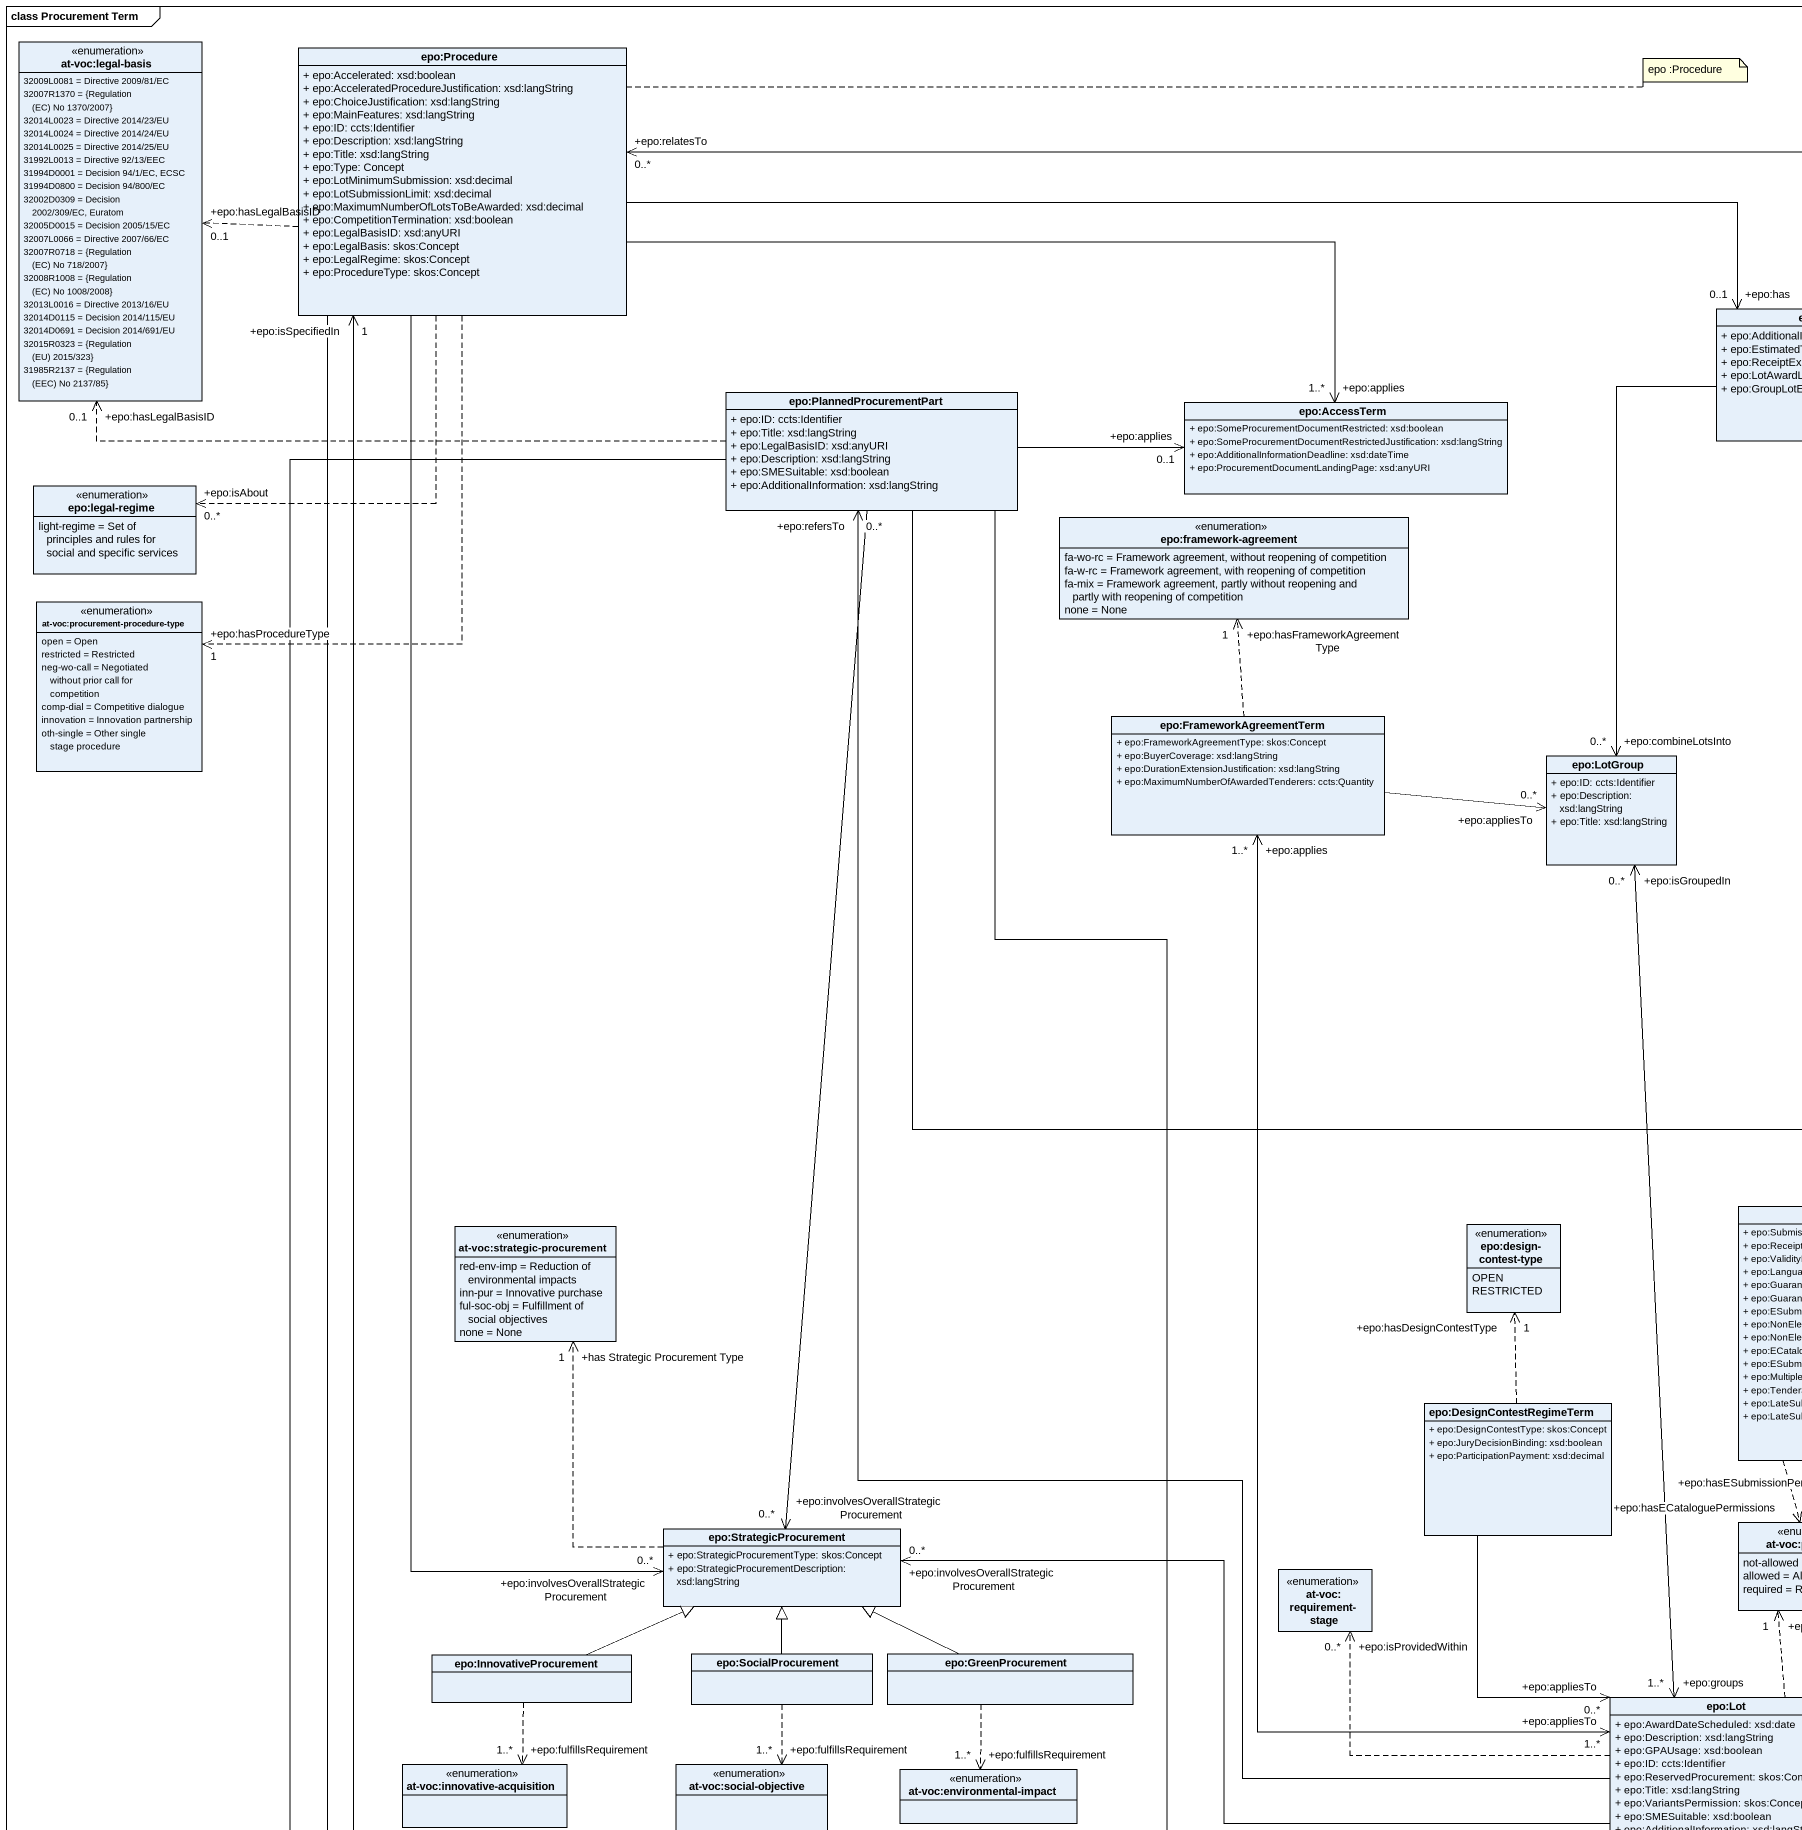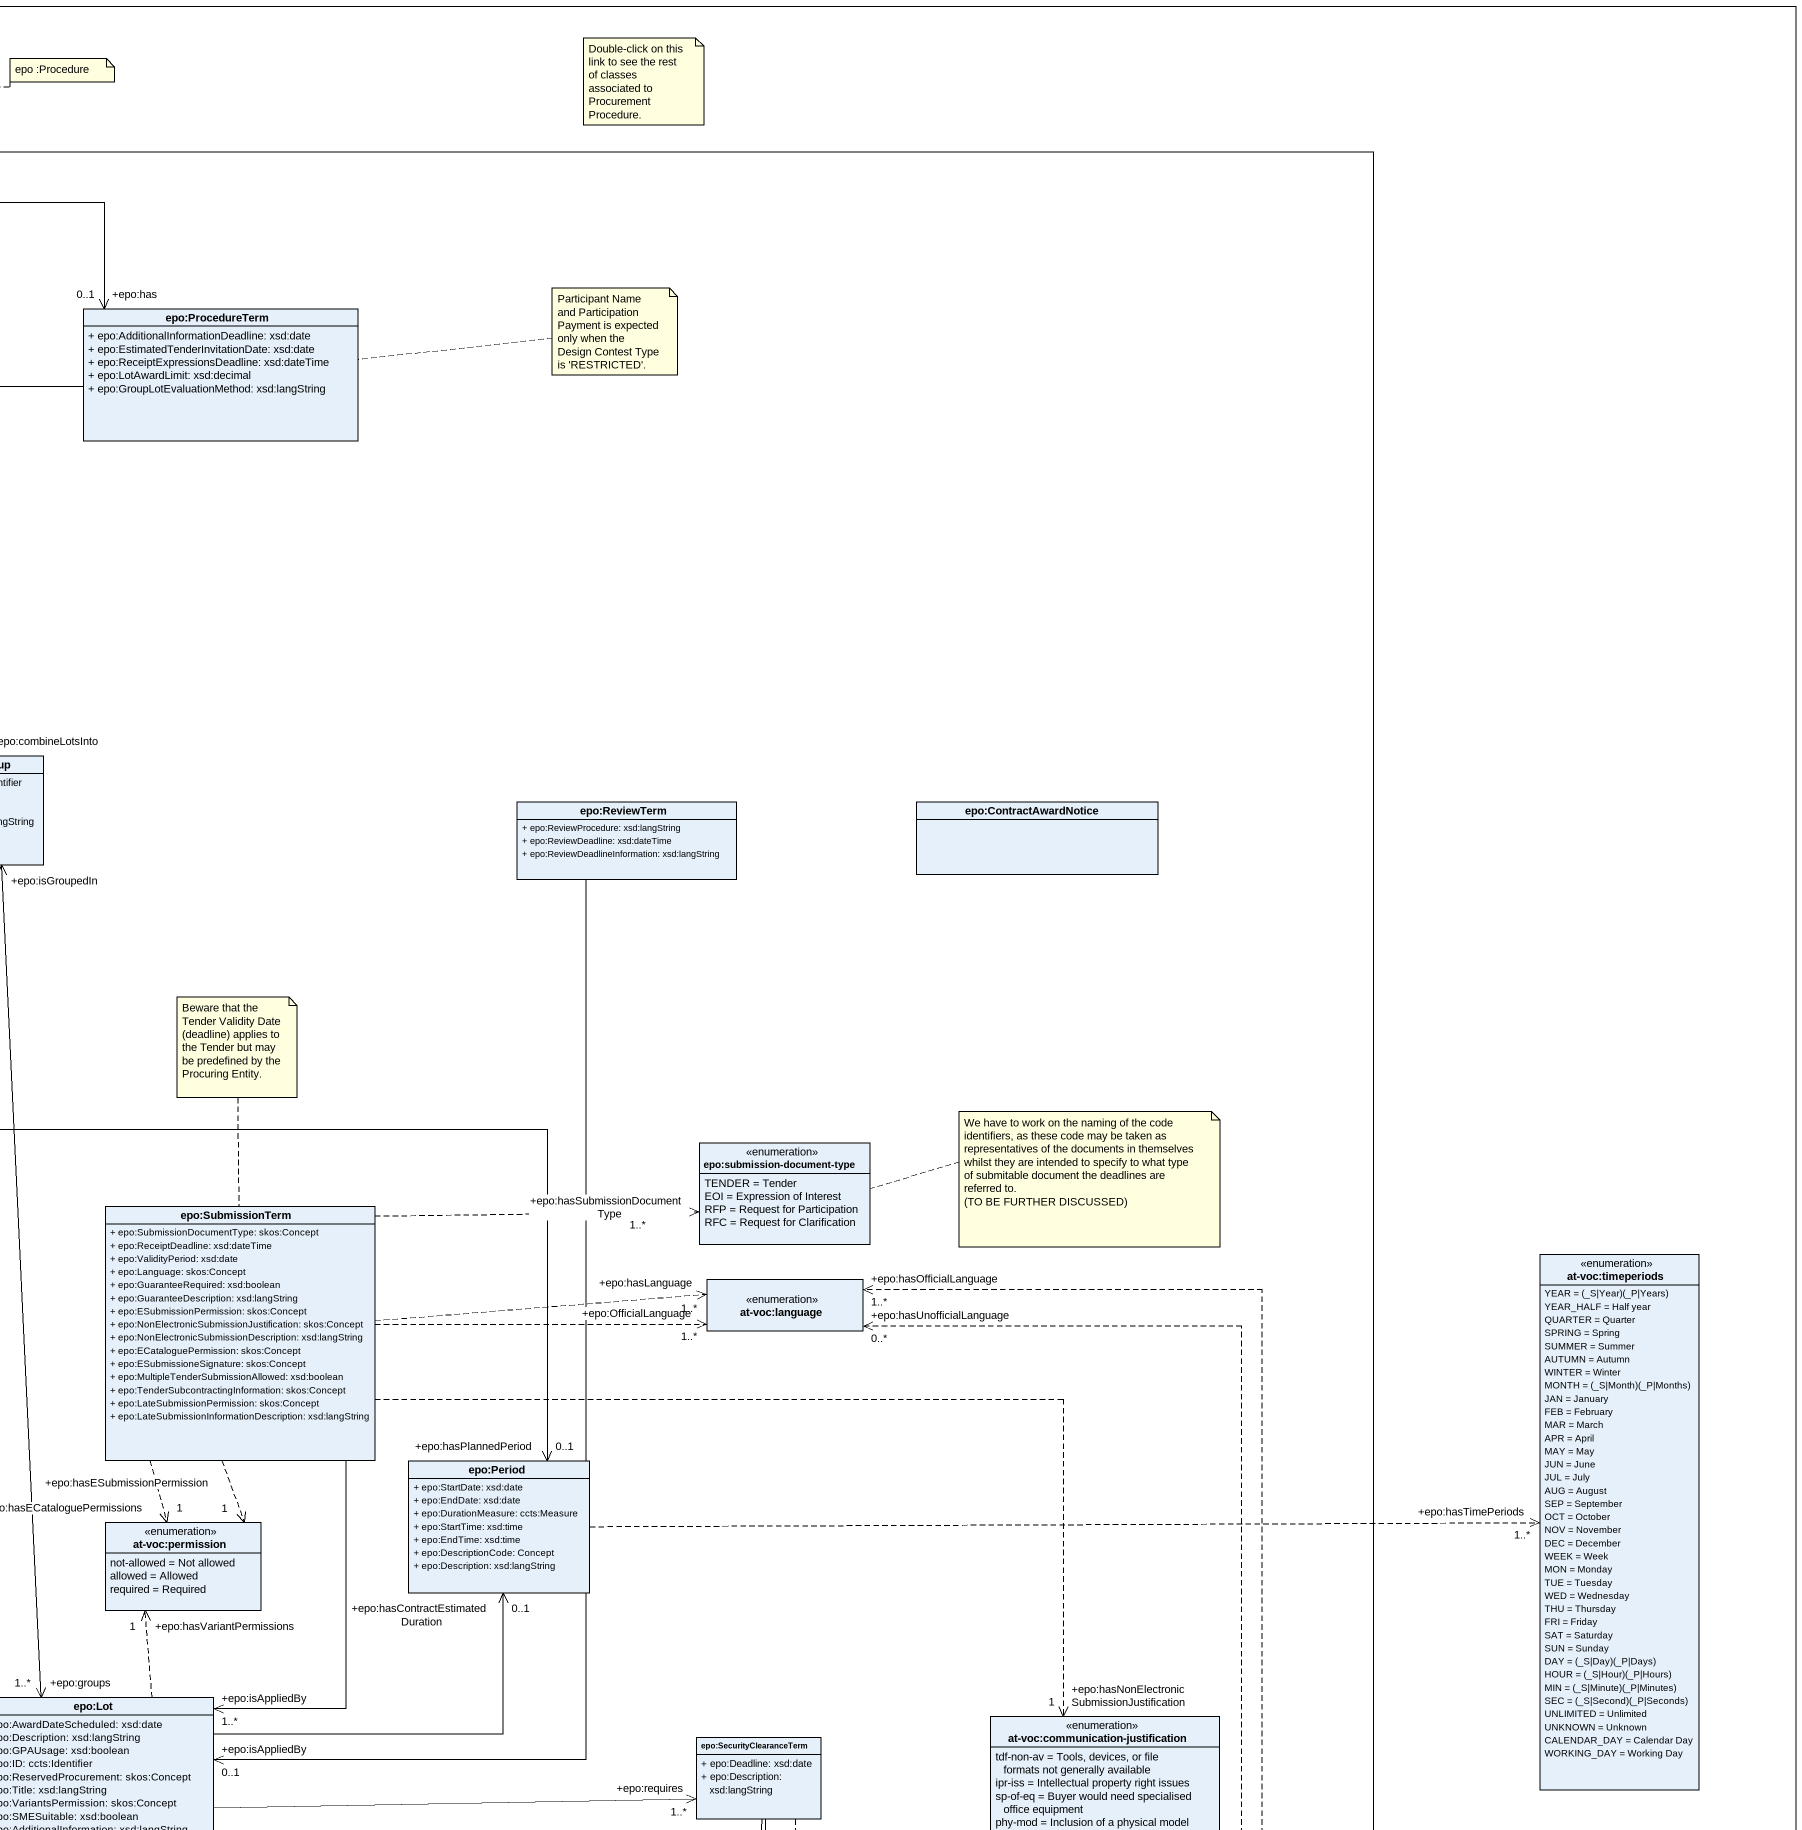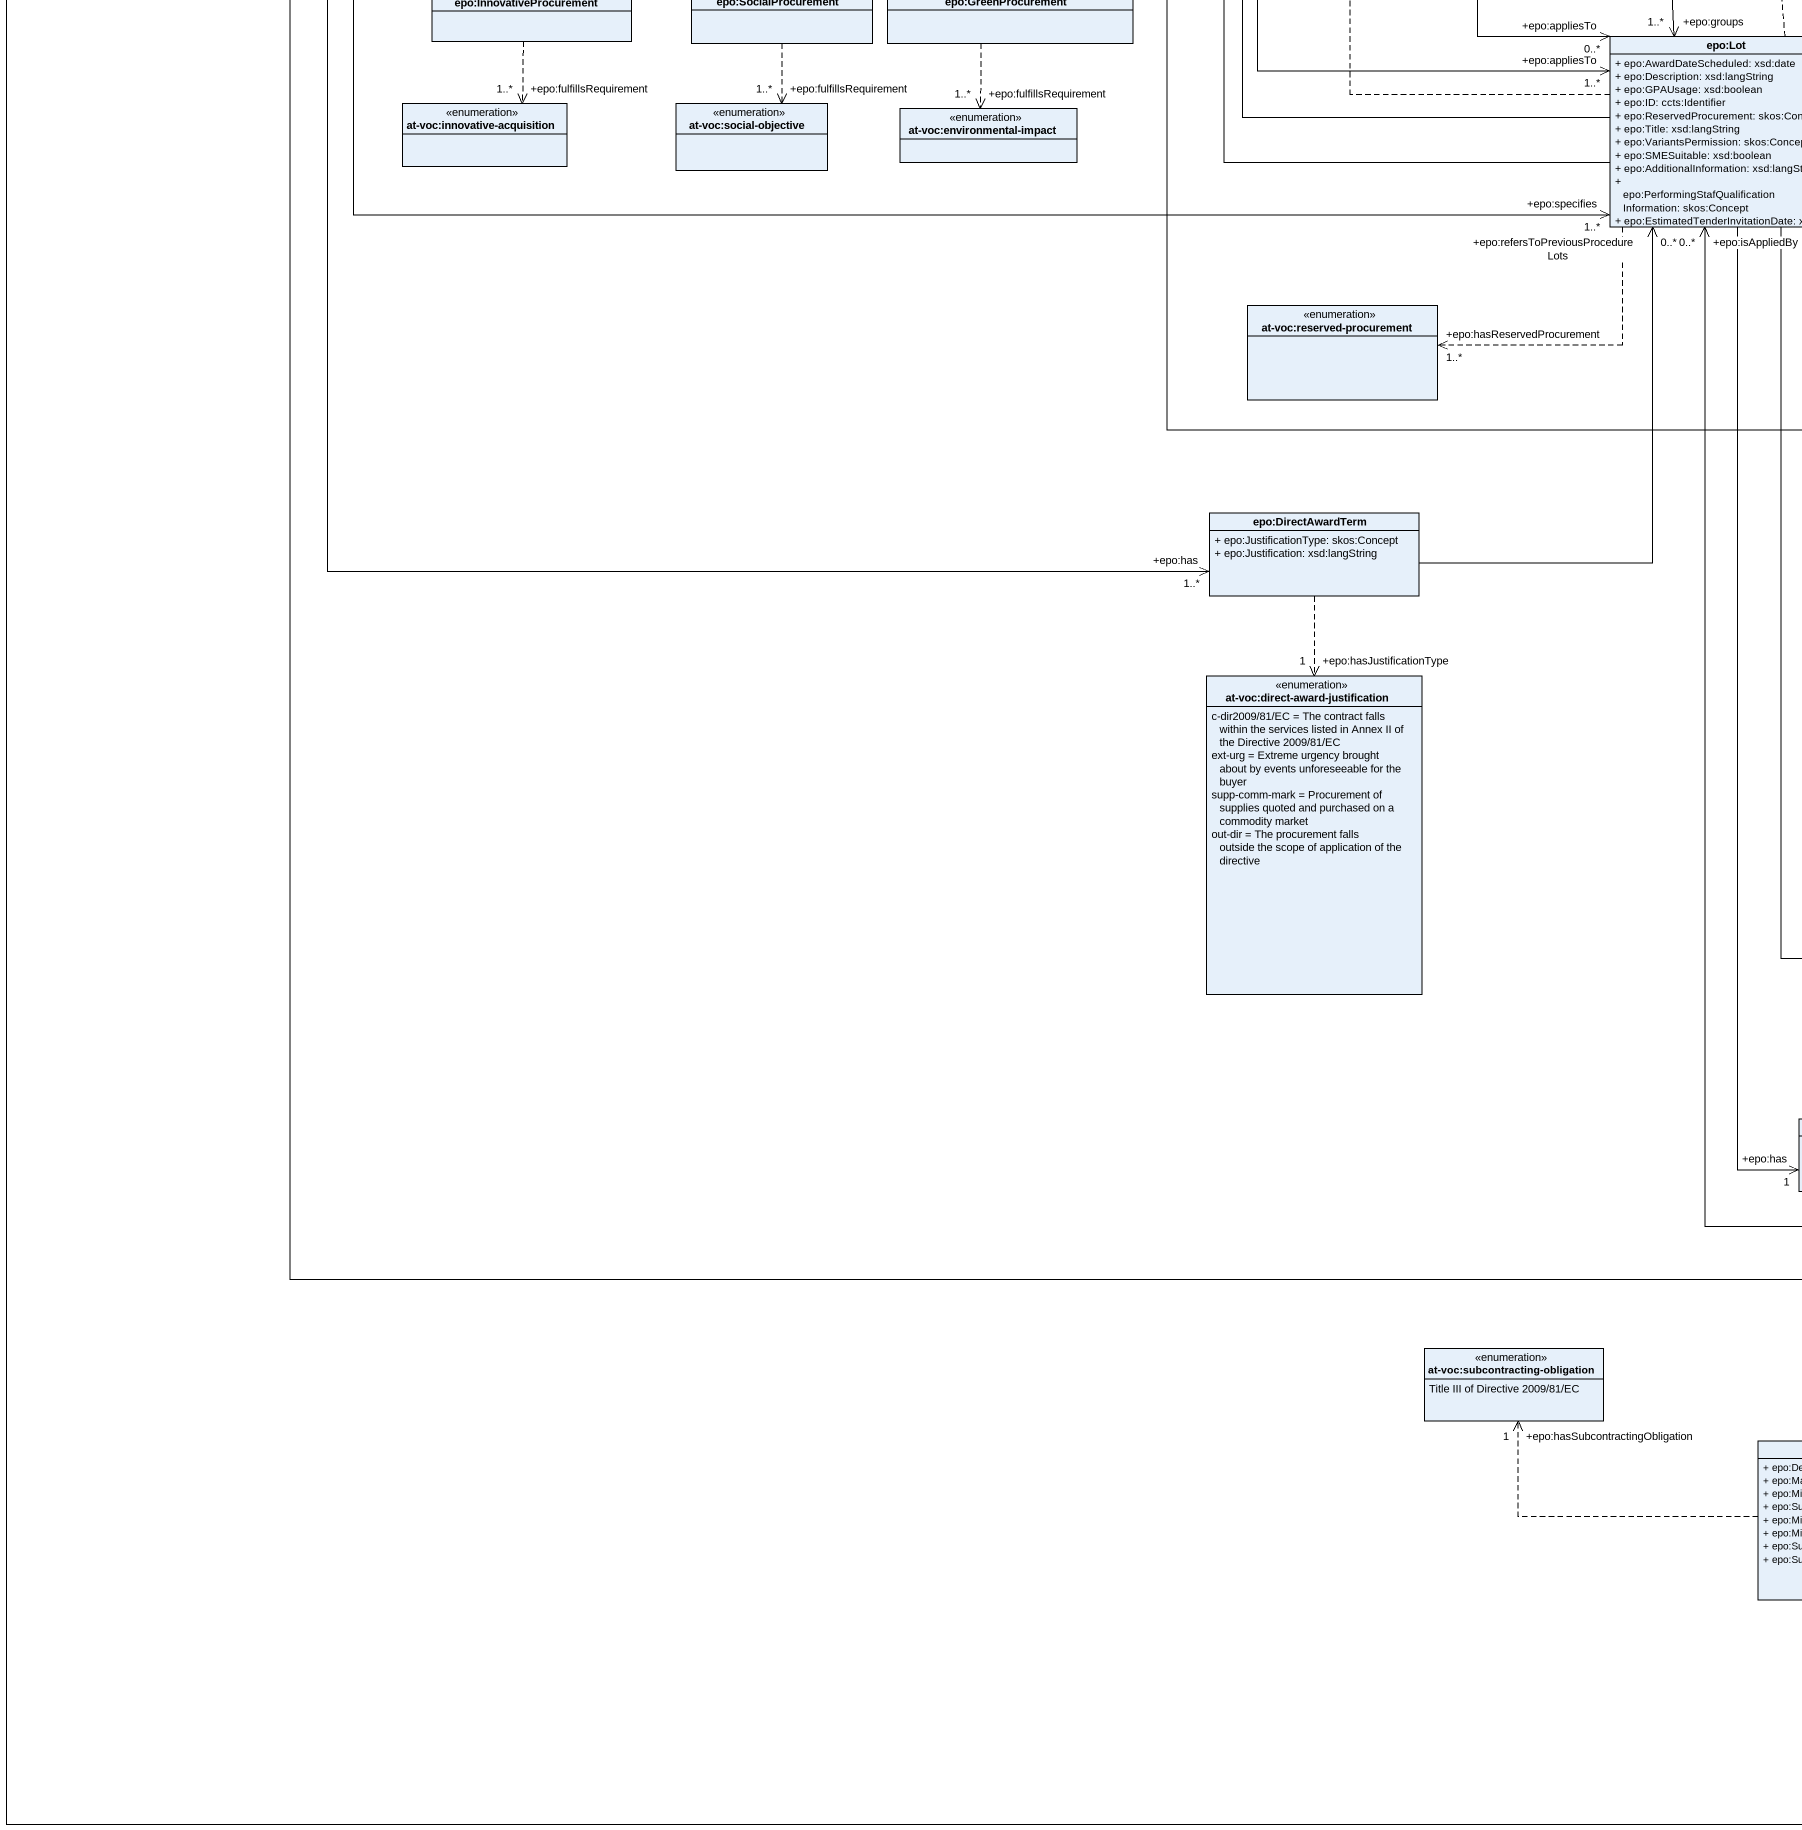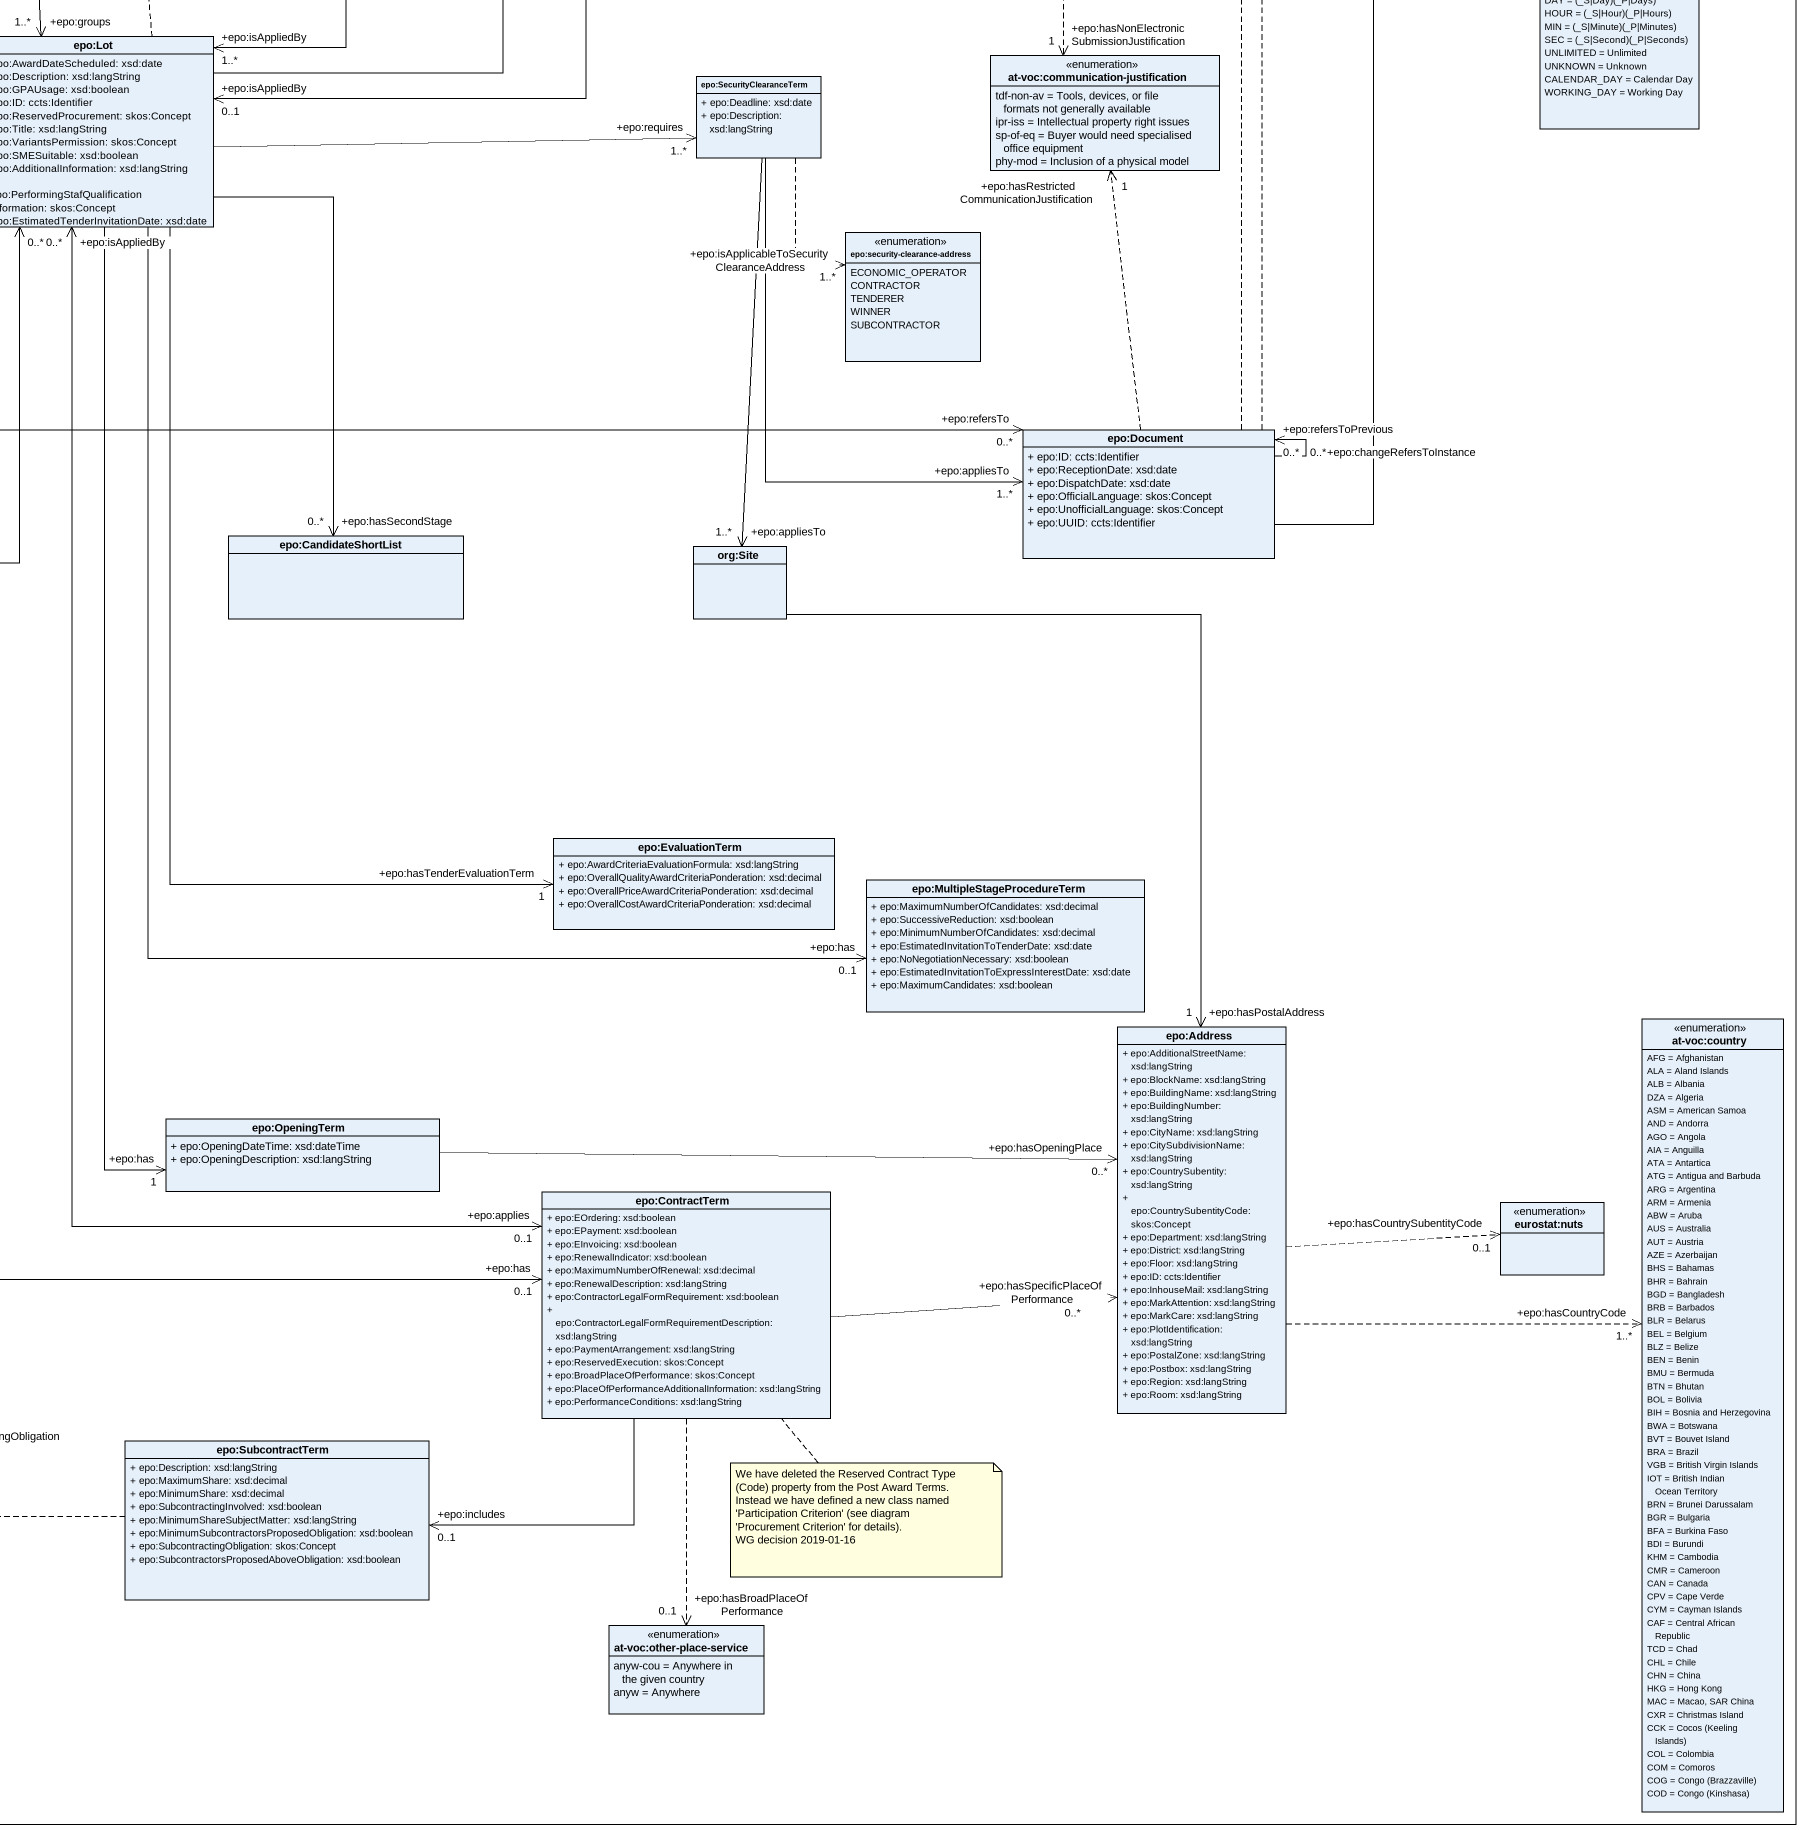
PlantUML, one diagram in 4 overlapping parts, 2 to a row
@startuml
mainframe class Procurement Term
hide circle
hide empty members
skinparam classAttributeIconSize 0
enum "at-voc:legal-basis" as at_voc_legal_basis {
  32009L0081 = Directive 2009/81/EC
  {field} 32007R1370 = {Regulation (EC) No 1370/2007}
  32014L0023 = Directive 2014/23/EU
  32014L0024 = Directive 2014/24/EU
  32014L0025 = Directive 2014/25/EU
  31992L0013 = Directive 92/13/EEC
  31994D0001 = Decision 94/1/EC, ECSC
  31994D0800 = Decision 94/800/EC
  32002D0309 = Decision 2002/309/EC, Euratom
  32005D0015 = Decision 2005/15/EC
  32007L0066 = Directive 2007/66/EC
  {field} 32007R0718 = {Regulation (EC) No 718/2007}
  {field} 32008R1008 = {Regulation (EC) No 1008/2008}
  32013L0016 = Directive 2013/16/EU
  32014D0115 = Decision 2014/115/EU
  32014D0691 = Decision 2014/691/EU
  {field} 32015R0323 = {Regulation (EU) 2015/323}
  {field} 31985R2137 = {Regulation (EEC) No 2137/85}
}
class "epo:Procedure" as epo_Procedure {
  + epo:Accelerated: xsd:boolean
  + epo:AcceleratedProcedureJustification: xsd:langString
  + epo:ChoiceJustification: xsd:langString
  + epo:MainFeatures: xsd:langString
  + epo:ID: ccts:Identifier
  + epo:Description: xsd:langString
  + epo:Title: xsd:langString
  + epo:Type: Concept
  + epo:LotMinimumSubmission: xsd:decimal
  + epo:LotSubmissionLimit: xsd:decimal
  + epo:MaximumNumberOfLotsToBeAwarded: xsd:decimal
  + epo:CompetitionTermination: xsd:boolean
  + epo:LegalBasisID: xsd:anyURI
  + epo:LegalBasis: skos:Concept
  + epo:LegalRegime: skos:Concept
  + epo:ProcedureType: skos:Concept
}
class "epo:ProcedureTerm" as epo_ProcedureTerm {
  + epo:AdditionalInformationDeadline: xsd:date
  + epo:EstimatedTenderInvitationDate: xsd:date
  + epo:ReceiptExpressionsDeadline: xsd:dateTime
  + epo:LotAwardLimit: xsd:decimal
  + epo:GroupLotEvaluationMethod: xsd:langString
}
class "epo:PlannedProcurementPart" as epo_PlannedProcurementPart {
  + epo:ID: ccts:Identifier
  + epo:Title: xsd:langString
  + epo:LegalBasisID: xsd:anyURI
  + epo:Description: xsd:langString
  + epo:SMESuitable: xsd:boolean
  + epo:AdditionalInformation: xsd:langString
}
class "epo:AccessTerm" as epo_AccessTerm {
  + epo:SomeProcurementDocumentRestricted: xsd:boolean
  + epo:SomeProcurementDocumentRestrictedJustification: xsd:langString
  + epo:AdditionalInformationDeadline: xsd:dateTime
  + epo:ProcurementDocumentLandingPage: xsd:anyURI
}
enum "epo:legal-regime" as epo_legal_regime {
  light-regime = Set of principles and rules for social and specific services
}
enum "epo:framework-agreement" as epo_framework_agreement {
  fa-wo-rc = Framework agreement, without reopening of competition
  fa-w-rc = Framework agreement, with reopening of competition
  fa-mix = Framework agreement, partly without reopening and partly with reopening of competition
  none = None
}
enum "at-voc:procurement-procedure-type" as at_voc_procurement {
  open = Open
  restricted = Restricted
  neg-wo-call = Negotiated without prior call for competition
  comp-dial = Competitive dialogue
  innovation = Innovation partnership
  oth-single = Other single stage procedure
}
class "epo:FrameworkAgreementTerm" as epo_FrameworkAgreementTerm {
  + epo:FrameworkAgreementType: skos:Concept
  + epo:BuyerCoverage: xsd:langString
  + epo:DurationExtensionJustification: xsd:langString
  + epo:MaximumNumberOfAwardedTenderers: ccts:Quantity
}
class "epo:LotGroup" as epo_LotGroup {
  + epo:ID: ccts:Identifier
  + epo:Description: xsd:langString
  + epo:Title: xsd:langString
}
class "epo:ReviewTerm" as epo_ReviewTerm {
  + epo:ReviewProcedure: xsd:langString
  + epo:ReviewDeadline: xsd:dateTime
  + epo:ReviewDeadlineInformation: xsd:langString
}
class "epo:ContractAwardNotice" as epo_ContractAwardNotice
enum "epo:submission-document-type" as epo_submission_document_type {
  TENDER = Tender
  EOI = Expression of Interest
  RFP = Request for Participation
  RFC = Request for Clarification
}
class "epo:SubmissionTerm" as epo_SubmissionTerm {
  + epo:SubmissionDocumentType: skos:Concept
  + epo:ReceiptDeadline: xsd:dateTime
  + epo:ValidityPeriod: xsd:date
  + epo:Language: skos:Concept
  + epo:GuaranteeRequired: xsd:boolean
  + epo:GuaranteeDescription: xsd:langString
  + epo:ESubmissionPermission: skos:Concept
  + epo:NonElectronicSubmissionJustification: skos:Concept
  + epo:NonElectronicSubmissionDescription: xsd:langString
  + epo:ECataloguePermission: skos:Concept
  + epo:ESubmissioneSignature: skos:Concept
  + epo:MultipleTenderSubmissionAllowed: xsd:boolean
  + epo:TenderSubcontractingInformation: skos:Concept
  + epo:LateSubmissionPermission: skos:Concept
  + epo:LateSubmissionInformationDescription: xsd:langString
}
enum "at-voc:strategic-procurement" as at_voc_strategic_procurement {
  red-env-imp = Reduction of environmental impacts
  inn-pur = Innovative purchase
  ful-soc-obj = Fulfillment of social objectives
  none = None
}
enum "epo:design-contest-type" as epo_design_contest_type {
  OPEN
  RESTRICTED
}
enum "at-voc:timeperiods" as at_voc_timeperiods {
  {field} YEAR = (_S|Year)(_P|Years)
  YEAR_HALF = Half year
  QUARTER = Quarter
  SPRING = Spring
  SUMMER = Summer
  AUTUMN = Autumn
  WINTER = Winter
  {field} MONTH = (_S|Month)(_P|Months)
  JAN = January
  FEB = February
  MAR = March
  APR = April
  MAY = May
  JUN = June
  JUL = July
  AUG = August
  SEP = September
  OCT = October
  NOV = November
  DEC = December
  WEEK = Week
  MON = Monday
  TUE = Tuesday
  WED = Wednesday
  THU = Thursday
  FRI = Friday
  SAT = Saturday
  SUN = Sunday
  {field} DAY = (_S|Day)(_P|Days)
  {field} HOUR = (_S|Hour)(_P|Hours)
  {field} MIN = (_S|Minute)(_P|Minutes)
  {field} SEC = (_S|Second)(_P|Seconds)
  UNLIMITED = Unlimited
  UNKNOWN = Unknown
  CALENDAR_DAY = Calendar Day
  WORKING_DAY = Working Day
}
enum "at-voc:language" as at_voc_language
class "epo:DesignContestRegimeTerm" as epo_DesignContestRegimeTerm {
  + epo:DesignContestType: skos:Concept
  + epo:JuryDecisionBinding: xsd:boolean
  + epo:ParticipationPayment: xsd:decimal
}
class "epo:Period" as epo_Period {
  + epo:StartDate: xsd:date
  + epo:EndDate: xsd:date
  + epo:DurationMeasure: ccts:Measure
  + epo:StartTime: xsd:time
  + epo:EndTime: xsd:time
  + epo:DescriptionCode: Concept
  + epo:Description: xsd:langString
}
class "epo:StrategicProcurement" as epo_StrategicProcurement {
  + epo:StrategicProcurementType: skos:Concept
  + epo:StrategicProcurementDescription: xsd:langString
}
enum "at-voc:permission" as at_voc_permission {
  not-allowed = Not allowed
  allowed = Allowed
  required = Required
}
enum "at-voc:requirement-stage" as at_voc_requirement_stage
class "epo:InnovativeProcurement" as epo_InnovativeProcurement
class "epo:SocialProcurement" as epo_SocialProcurement
class "epo:GreenProcurement" as epo_GreenProcurement
class "epo:Lot" as epo_Lot {
  + epo:AwardDateScheduled: xsd:date
  + epo:Description: xsd:langString
  + epo:GPAUsage: xsd:boolean
  + epo:ID: ccts:Identifier
  + epo:ReservedProcurement: skos:Concept
  + epo:Title: xsd:langString
  + epo:VariantsPermission: skos:Concept
  + epo:SMESuitable: xsd:boolean
  + epo:AdditionalInformation: xsd:langString
  + epo:PerformingStafQualificationInformation: skos:Concept
  + epo:EstimatedTenderInvitationDate: xsd:date
}
class "epo:SecurityClearanceTerm" as epo_SecurityClearanceTerm {
  + epo:Deadline: xsd:date
  + epo:Description: xsd:langString
}
enum "at-voc:communication-justification" as at_voc_communication {
  tdf-non-av = Tools, devices, or file formats not generally available
  ipr-iss = Intellectual property right issues
  sp-of-eq = Buyer would need specialised office equipment
  phy-mod = Inclusion of a physical model
}
enum "at-voc:innovative-acquisition" as at_voc_innovative
enum "at-voc:social-objective" as at_voc_social_objective
enum "at-voc:environmental-impact" as at_voc_environmental_impact
enum "epo:security-clearance-address" as epo_security_clearance {
  ECONOMIC_OPERATOR
  CONTRACTOR
  TENDERER
  WINNER
  SUBCONTRACTOR
}
enum "at-voc:reserved-procurement" as at_voc_reserved_procurement
class "epo:Document" as epo_Document {
  + epo:ID: ccts:Identifier
  + epo:ReceptionDate: xsd:date
  + epo:DispatchDate: xsd:date
  + epo:OfficialLanguage: skos:Concept
  + epo:UnofficialLanguage: skos:Concept
  + epo:UUID: ccts:Identifier
}
class "epo:DirectAwardTerm" as epo_DirectAwardTerm {
  + epo:JustificationType: skos:Concept
  + epo:Justification: xsd:langString
}
class "epo:CandidateShortList" as epo_CandidateShortList
class "org:Site" as org_Site
enum "at-voc:direct-award-justification" as at_voc_direct_award {
  c-dir2009/81/EC = The contract falls within the services listed in Annex II of the Directive 2009/81/EC
  ext-urg = Extreme urgency brought about by events unforeseeable for the buyer
  supp-comm-mark = Procurement of supplies quoted and purchased on a commodity market
  out-dir = The procurement falls outside the scope of application of the directive
}
class "epo:EvaluationTerm" as epo_EvaluationTerm {
  + epo:AwardCriteriaEvaluationFormula: xsd:langString
  + epo:OverallQualityAwardCriteriaPonderation: xsd:decimal
  + epo:OverallPriceAwardCriteriaPonderation: xsd:decimal
  + epo:OverallCostAwardCriteriaPonderation: xsd:decimal
}
class "epo:MultipleStageProcedureTerm" as epo_MultipleStageProcedureTe {
  + epo:MaximumNumberOfCandidates: xsd:decimal
  + epo:SuccessiveReduction: xsd:boolean
  + epo:MinimumNumberOfCandidates: xsd:decimal
  + epo:EstimatedInvitationToTenderDate: xsd:date
  + epo:NoNegotiationNecessary: xsd:boolean
  + epo:EstimatedInvitationToExpressInterestDate: xsd:date
  + epo:MaximumCandidates: xsd:boolean
}
class "epo:Address" as epo_Address {
  + epo:AdditionalStreetName: xsd:langString
  + epo:BlockName: xsd:langString
  + epo:BuildingName: xsd:langString
  + epo:BuildingNumber: xsd:langString
  + epo:CityName: xsd:langString
  + epo:CitySubdivisionName: xsd:langString
  + epo:CountrySubentity: xsd:langString
  + epo:CountrySubentityCode: skos:Concept
  + epo:Department: xsd:langString
  + epo:District: xsd:langString
  + epo:Floor: xsd:langString
  + epo:ID: ccts:Identifier
  + epo:InhouseMail: xsd:langString
  + epo:MarkAttention: xsd:langString
  + epo:MarkCare: xsd:langString
  + epo:PlotIdentification: xsd:langString
  + epo:PostalZone: xsd:langString
  + epo:Postbox: xsd:langString
  + epo:Region: xsd:langString
  + epo:Room: xsd:langString
}
enum "at-voc:country" as at_voc_country {
  AFG = Afghanistan
  ALA = Aland Islands
  ALB = Albania
  DZA = Algeria
  ASM = American Samoa
  AND = Andorra
  AGO = Angola
  AIA = Anguilla
  ATA = Antartica
  ATG = Antigua and Barbuda
  ARG = Argentina
  ARM = Armenia
  ABW = Aruba
  AUS = Australia
  AUT = Austria
  AZE = Azerbaijan
  BHS = Bahamas
  BHR = Bahrain
  BGD = Bangladesh
  BRB = Barbados
  BLR = Belarus
  BEL = Belgium
  BLZ = Belize
  BEN = Benin
  BMU = Bermuda
  BTN = Bhutan
  BOL = Bolivia
  BIH = Bosnia and Herzegovina
  BWA = Botswana
  BVT = Bouvet Island
  BRA = Brazil
  VGB = British Virgin Islands
  IOT = British Indian Ocean Territory
  BRN = Brunei Darussalam
  BGR = Bulgaria
  BFA = Burkina Faso
  BDI = Burundi
  KHM = Cambodia
  CMR = Cameroon
  CAN = Canada
  CPV = Cape Verde
  CYM = Cayman Islands
  CAF = Central African Republic
  TCD = Chad
  CHL = Chile
  CHN = China
  HKG = Hong Kong
  MAC = Macao, SAR China
  CXR = Christmas Island
  {field} CCK = Cocos (Keeling Islands)
  COL = Colombia
  COM = Comoros
  {field} COG = Congo (Brazzaville)
  {field} COD = Congo (Kinshasa)
}
class "epo:OpeningTerm" as epo_OpeningTerm {
  + epo:OpeningDateTime: xsd:dateTime
  + epo:OpeningDescription: xsd:langString
}
class "epo:ContractTerm" as epo_ContractTerm {
  + epo:EOrdering: xsd:boolean
  + epo:EPayment: xsd:boolean
  + epo:EInvoicing: xsd:boolean
  + epo:RenewalIndicator: xsd:boolean
  + epo:MaximumNumberOfRenewal: xsd:decimal
  + epo:RenewalDescription: xsd:langString
  + epo:ContractorLegalFormRequirement: xsd:boolean
  + epo:ContractorLegalFormRequirementDescription: xsd:langString
  + epo:PaymentArrangement: xsd:langString
  + epo:ReservedExecution: skos:Concept
  + epo:BroadPlaceOfPerformance: skos:Concept
  + epo:PlaceOfPerformanceAdditionalInformation: xsd:langString
  + epo:PerformanceConditions: xsd:langString
}
enum "eurostat:nuts" as eurostat_nuts
enum "at-voc:subcontracting-obligation" as at_voc_subcontracting {
  Title III of Directive 2009/81/EC
}
class "epo:SubcontractTerm" as epo_SubcontractTerm {
  + epo:Description: xsd:langString
  + epo:MaximumShare: xsd:decimal
  + epo:MinimumShare: xsd:decimal
  + epo:SubcontractingInvolved: xsd:boolean
  + epo:MinimumShareSubjectMatter: xsd:langString
  + epo:MinimumSubcontractorsProposedObligation: xsd:boolean
  + epo:SubcontractingObligation: skos:Concept
  + epo:SubcontractorsProposedAboveObligation: xsd:boolean
}
enum "at-voc:other-place-service" as at_voc_other_place_service {
  anyw-cou = Anywhere in the given country
  anyw = Anywhere
}
epo_Procedure .left.> "+epo:hasLegalBasisID\n0..1" at_voc_legal_basis
epo_Procedure -right-> "+epo:has\n0..1" epo_ProcedureTerm
epo_Procedure -right-> "+epo:applies\n1..*" epo_AccessTerm
epo_Procedure ..> "+epo:isAbout\n0..*" epo_legal_regime
epo_Procedure ..> "+epo:hasProcedureType\n1" at_voc_procurement
epo_Procedure --> "+epo:involvesOverallStrategicProcurement\n0..*" epo_StrategicProcurement
epo_Procedure "+epo:isSpecifiedIn\n1" <--> "+epo:specifies\n1..*" epo_Lot
epo_Procedure --> "+epo:has\n1..*" epo_DirectAwardTerm
epo_ProcedureTerm --> "+epo:combineLotsInto\n0..*" epo_LotGroup
epo_PlannedProcurementPart .left.> "+epo:hasLegalBasisID\n0..1" at_voc_legal_basis
epo_PlannedProcurementPart -right-> "+epo:applies\n0..1" epo_AccessTerm
epo_PlannedProcurementPart --> "+epo:hasPlannedPeriod\n0..1" epo_Period
epo_PlannedProcurementPart --> "+epo:involvesOverallStrategicProcurement\n0..*" epo_StrategicProcurement
epo_PlannedProcurementPart --> "+epo:refersTo\n0..*" epo_Document
epo_PlannedProcurementPart --> "+epo:has\n0..1" epo_ContractTerm
epo_FrameworkAgreementTerm .up.> "+epo:hasFrameworkAgreementType\n1" epo_framework_agreement
epo_FrameworkAgreementTerm -right-> "+epo:appliesTo\n0..*" epo_LotGroup
epo_FrameworkAgreementTerm "+epo:applies\n1..*" <--> "+epo:appliesTo\n1..*" epo_Lot
epo_ReviewTerm --> "+epo:isAppliedBy\n0..1" epo_Lot
epo_SubmissionTerm .right.> "+epo:hasSubmissionDocumentType\n1..*" epo_submission_document_type
epo_SubmissionTerm .right.> "+epo:OfficialLanguage\n1..*" at_voc_language
epo_SubmissionTerm .right.> "+epo:hasLanguage\n1..*" at_voc_language
epo_SubmissionTerm ..> "+epo:hasECataloguePermissions\n1" at_voc_permission
epo_SubmissionTerm ..> "+epo:hasESubmissionPermission\n1" at_voc_permission
epo_SubmissionTerm --> "+epo:isAppliedBy\n1..*" epo_Lot
epo_SubmissionTerm .right.> "+epo:hasNonElectronicSubmissionJustification\n1" at_voc_communication
epo_DesignContestRegimeTerm .up.> "+epo:hasDesignContestType\n1" epo_design_contest_type
epo_DesignContestRegimeTerm --> "+epo:appliesTo\n0..*" epo_Lot
epo_Period .right.> "+epo:hasTimePeriods\n1..*" at_voc_timeperiods
epo_StrategicProcurement .up.> "+has Strategic Procurement Type\n1" at_voc_strategic_procurement
epo_InnovativeProcurement -right-|> epo_StrategicProcurement
epo_InnovativeProcurement ..> "+epo:fulfillsRequirement\n1..*" at_voc_innovative
epo_SocialProcurement -up-|> epo_StrategicProcurement
epo_SocialProcurement ..> "+epo:fulfillsRequirement\n1..*" at_voc_social_objective
epo_GreenProcurement -left-|> epo_StrategicProcurement
epo_GreenProcurement ..> "+epo:fulfillsRequirement\n1..*" at_voc_environmental_impact
epo_Lot -up-> "+epo:refersTo\n0..*" epo_PlannedProcurementPart
epo_Lot "+epo:groups\n1..*" <-up-> "+epo:isGroupedIn\n0..*" epo_LotGroup
epo_Lot -up-> "+epo:hasContractEstimatedDuration\n0..1" epo_Period
epo_Lot -left-> "+epo:involvesOverallStrategicProcurement\n0..*" epo_StrategicProcurement
epo_Lot .up.> "+epo:hasVariantPermissions\n1" at_voc_permission
epo_Lot .left.> "+epo:isProvidedWithin\n0..*" at_voc_requirement_stage
epo_Lot -right-> "+epo:requires\n1..*" epo_SecurityClearanceTerm
epo_Lot .left.> "+epo:hasReservedProcurement\n1..*" at_voc_reserved_procurement
epo_Lot --> "+epo:hasSecondStage\n0..*" epo_CandidateShortList
epo_Lot --> "+epo:hasTenderEvaluationTerm\n1" epo_EvaluationTerm
epo_Lot --> "+epo:has\n0..1" epo_MultipleStageProcedureTe
epo_Lot --> "+epo:has\n1" epo_OpeningTerm
epo_Lot "+epo:isAppliedBy\n0..*" <--> "+epo:applies\n0..1" epo_ContractTerm
epo_SecurityClearanceTerm ..> "+epo:isApplicableToSecurityClearanceAddress\n1..*" epo_security_clearance
epo_SecurityClearanceTerm --> "+epo:appliesTo\n1..*" epo_Document
epo_SecurityClearanceTerm --> "+epo:appliesTo\n1..*" org_Site
epo_Document -up-> "+epo:relatesTo\n0..*" epo_Procedure
epo_Document .up.> "+epo:hasUnofficialLanguage\n0..*" at_voc_language
epo_Document .up.> "+epo:hasOfficialLanguage\n1..*" at_voc_language
epo_Document .up.> "+epo:hasRestrictedCommunicationJustification\n1" at_voc_communication
epo_Document --> "+epo:refersToPrevious\n0..*" epo_Document
epo_Document --> "+epo:changeRefersToInstance\n0..*" epo_Document
epo_DirectAwardTerm -up-> "+epo:refersToPreviousProcedureLots\n0..*" epo_Lot
epo_DirectAwardTerm ..> "+epo:hasJustificationType\n1" at_voc_direct_award
org_Site --> "+epo:hasPostalAddress\n1" epo_Address
epo_Address .right.> "+epo:hasCountryCode\n1..*" at_voc_country
epo_Address .right.> "+epo:hasCountrySubentityCode\n0..1" eurostat_nuts
epo_OpeningTerm -right-> "+epo:hasOpeningPlace\n0..*" epo_Address
epo_ContractTerm -right-> "+epo:hasSpecificPlaceOfPerformance\n0..*" epo_Address
epo_ContractTerm -left-> "+epo:includes\n0..1" epo_SubcontractTerm
epo_ContractTerm ..> "+epo:hasBroadPlaceOfPerformance\n0..1" at_voc_other_place_service
epo_SubcontractTerm .left.> "+epo:hasSubcontractingObligation\n1" at_voc_subcontracting
note as N1
  Double-click on this link to see the rest of classes associated to Procurement Procedure.
end note
note right of epo_Procedure : epo :Procedure
note right of epo_ProcedureTerm : Participant Name and Participation Payment is expected only when the Design Contest Type is 'RESTRICTED'.
note top of epo_SubmissionTerm : Beware that the Tender Validity Date (deadline) applies to the Tender but may be predefined by the Procuring Entity.
note right of epo_submission_document_type
  We have to work on the naming of the code identifiers, as these code may be taken as representatives of the documents in themselves whilst they are intended to specify to what type of submitable document the deadlines are referred to.
  (TO BE FURTHER DISCUSSED)
end note
note bottom of epo_ContractTerm
  We have deleted the Reserved Contract Type (Code) property from the Post Award Terms. Instead we have defined a new class named 'Participation Criterion' (see diagram 'Procurement Criterion' for details).
  WG decision 2019-01-16
end note
@enduml
